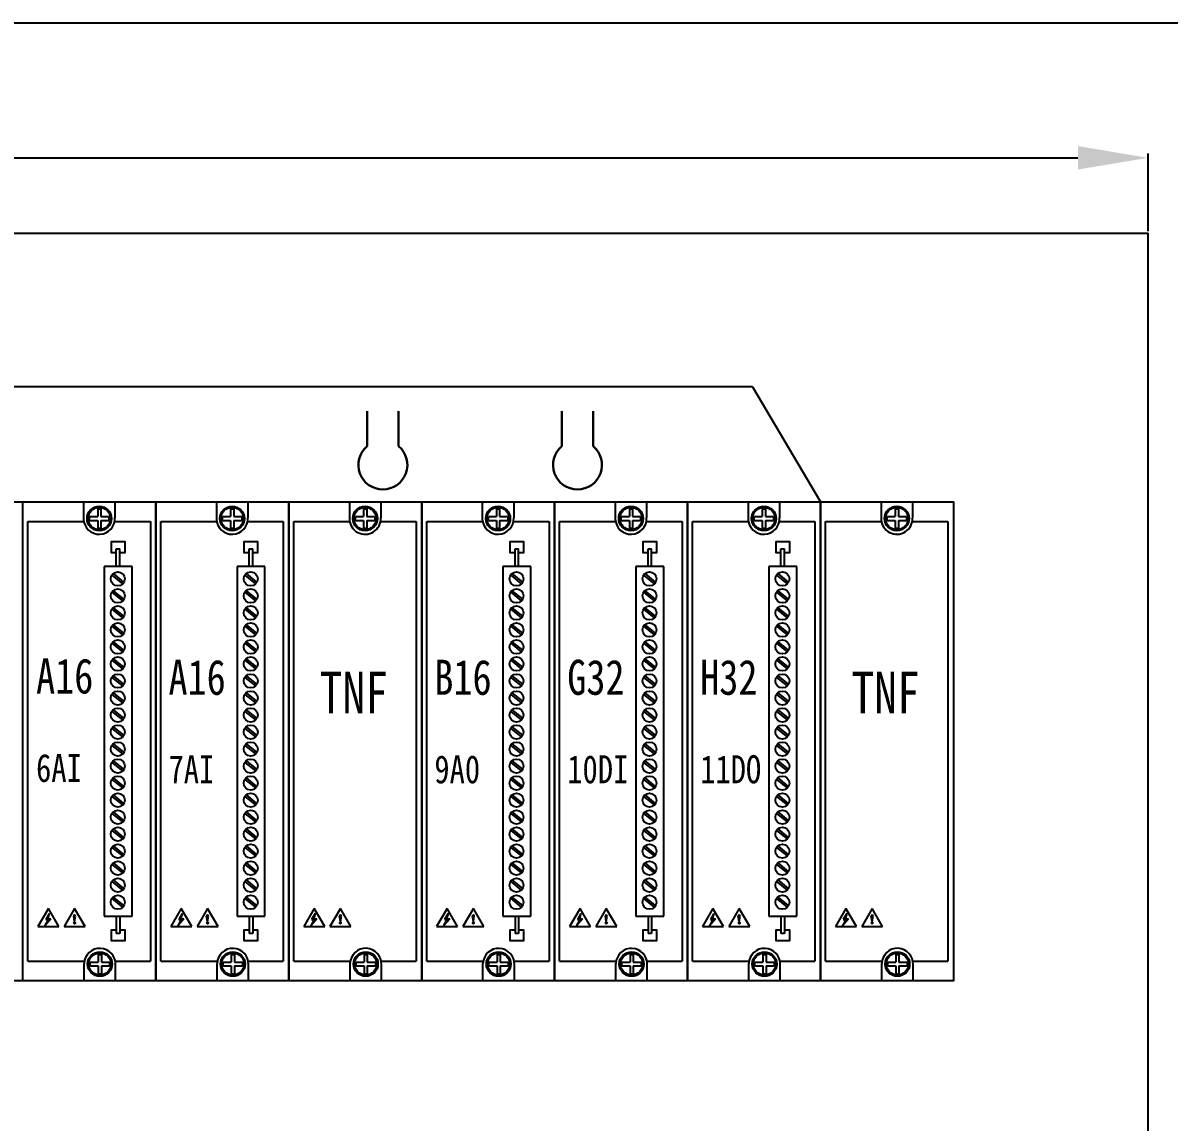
# Model space of a CAD drawing. Extents: x -156069 to -122631, y 9787 to 31117.
# Drawn here: x -149874.4 to -149547.4, y 26269 to 26582.6 of the extents above; entities that cross this region are included whole.
import ezdxf

# ---------------------------------------------------------------- set-up
doc = ezdxf.new("R2010")
doc.units = 0
doc.layers.get('0').update_dxf_attribs({"linetype": 'CONTINUOUS'})
doc.layers.get('DEFPOINTS').update_dxf_attribs({"linetype": 'CONTINUOUS'})
doc.layers.add('AM_0', color=7, linetype='CONTINUOUS', lineweight=30)
doc.layers.add('Title Block', color=7, linetype='CONTINUOUS')
doc.styles.get("Standard").update_dxf_attribs({"font": ''})
doc.styles.get('Standard').set_extended_font_data('SimSun')
doc.dimstyles.get("Standard").update_dxf_attribs({"dimtxt": 0.18, "dimasz": 0.18, "dimexe": 0.18, "dimexo": 0.0625, "dimgap": 0.09, "dimtad": 0, "dimtih": 1, "dimtoh": 1, "dimdec": 4, "dimzin": 0, "dimdsep": 46, "dimtxsty": 'Standard', "dimcen": 0.09, "dimadec": 0, "dimazin": 0, "dimtfac": 1, "dimtdec": 4, "dimtofl": 0, "dimtmove": 0, "dimatfit": 3, "dimfxl": 1, "dimtolj": 1, "dimtzin": 0, "dimarcsym": 0})

# ---------------------------------------------------------------- blocks, each defined once
blk = doc.blocks.new('*D73')
at = {"color": 0, "lineweight": -2}
for p, q in [((-150253.36, 26523.23), (-150253.36, 26545.36)), ((-150233.36, 26544.11), (-149573.36, 26544.11)), ((-149553.36, 26523.23), (-149553.36, 26545.36))]:
    blk.add_line(p, q, dxfattribs=at)
at = {"color": 0}
for points in [[(-150233.36, 26547.45), (-150233.36, 26540.78), (-150253.36, 26544.11)], [(-149573.36, 26547.45), (-149573.36, 26540.78), (-149553.36, 26544.11)]]:
    blk.add_solid(points, dxfattribs=at)
at = {"layer": 'DEFPOINTS', "color": 0}
for p in [(-149553.36, 26544.11), (-150253.36, 26522.61), (-149553.36, 26522.61)]:
    blk.add_point(p, dxfattribs=at)
at = {"color": 0, "insert": (-149903.36, 26559.11), "char_height": 20, "attachment_point": 5}
blk.add_mtext('\\A1;700', dxfattribs=at)
blk = doc.blocks.new('900TNF-0200(2)')
for p, q in [((20775.63, 3996), (20775.63, 3991.02)), ((20784.61, 3996), (20784.61, 3991.37)), ((20759.72, 3864.61), (20759.72, 3990.39)), ((20759.72, 3990.39), (20775.7, 3990.39)), ((20784.54, 3990.39), (20794.73, 3990.39)), ((20794.73, 3990.39), (20794.73, 3864.61)), ((20759.72, 3864.61), (20775.88, 3864.61)), ((20775.81, 3859), (20775.81, 3863.98)), ((20784.72, 3864.61), (20794.73, 3864.61)), ((20784.79, 3859), (20784.79, 3863.63))]:
    blk.add_line(p, q)
at = {"color": 7}
for p, q in [((20777.36, 3991.74), (20779.67, 3991.74)), ((20777.36, 3990.67), (20777.36, 3991.74)), ((20779.67, 3993.97), (20779.67, 3991.74)), ((20779.67, 3993.97), (20780.57, 3993.97)), ((20780.57, 3993.97), (20780.57, 3991.74)), ((20780.57, 3991.74), (20782.88, 3991.74)), ((20777.36, 3990.67), (20779.67, 3990.67)), ((20779.67, 3990.67), (20779.67, 3988.44)), ((20779.67, 3988.44), (20780.57, 3988.44)), ((20780.57, 3990.67), (20780.57, 3988.44)), ((20780.57, 3990.67), (20782.88, 3990.67)), ((20779.85, 3866.56), (20779.85, 3864.33)), ((20779.85, 3866.56), (20780.75, 3866.56)), ((20780.75, 3866.56), (20780.75, 3864.33)), ((20777.54, 3864.33), (20779.85, 3864.33)), ((20777.54, 3863.26), (20777.54, 3864.33)), ((20777.54, 3863.26), (20779.85, 3863.26)), ((20779.85, 3863.26), (20779.85, 3861.03)), ((20780.75, 3864.33), (20783.06, 3864.33)), ((20780.75, 3863.26), (20780.75, 3861.03)), ((20780.75, 3863.26), (20783.06, 3863.26)), ((20779.85, 3861.03), (20780.75, 3861.03))]:
    blk.add_line(p, q, dxfattribs=at)
blk.add_lwpolyline([(20758.3, 3996), (20796.3, 3996), (20796.3, 3859), (20758.3, 3859)], close=True)
for centre, radius in [((20780.12, 3991.2), 3.5), ((20780.12, 3991.2), 3.18), ((20780.3, 3863.8), 3.5), ((20780.3, 3863.8), 3.18)]:
    blk.add_circle(centre, radius, dxfattribs=at)
for centre, start, end in [((20780.12, 3991.2), 182.2997, 2.2997), ((20780.3, 3863.8), 357.7003, 177.7003)]:
    blk.add_arc(centre, 4.5, start, end)
at = {"layer": 'Title Block', "color": 0}
for p, q in [((20782.88, 3991.74), (20782.88, 3990.67)), ((20765.58, 3879.7), (20762.58, 3874.5)), ((20768.58, 3874.5), (20765.58, 3879.7)), ((20773.08, 3879.7), (20770.08, 3874.5)), ((20776.08, 3874.5), (20773.08, 3879.7)), ((20766.3, 3876.75), (20764.58, 3874.77)), ((20765.58, 3876.5), (20764.58, 3874.77)), ((20765.83, 3878.23), (20764.83, 3876.5)), ((20764.83, 3876.5), (20765.58, 3876.5)), ((20765.83, 3878.23), (20765.43, 3876.75)), ((20765.43, 3876.75), (20766.3, 3876.75)), ((20773.08, 3876), (20772.81, 3877.52)), ((20773.08, 3876), (20773.34, 3877.52)), ((20762.58, 3874.5), (20768.58, 3874.5)), ((20770.08, 3874.5), (20776.08, 3874.5)), ((20783.06, 3864.33), (20783.06, 3863.26))]:
    blk.add_line(p, q, dxfattribs=at)
blk.add_circle((20773.08, 3875.5), 0.2, dxfattribs=at)
blk.add_arc((20773.08, 3877.48), 0.27, 5.3002, 177.3905, dxfattribs=at)
at = {"insert": (20767.11, 3947.45), "char_height": 12, "width": 35, "attachment_point": 1}
blk.add_mtext('{\\W0.8;TNF}', dxfattribs=at)

msp = doc.modelspace()

# ---------------------------------------------------------------- linework, layer by layer
at = {"color": 6}
msp.add_line((-150302.73629, 26582.60839), (-149502.73629, 26582.60839), dxfattribs=at)
at = {"color": 4}
for p in [(-150253.36129, 26522.6084), (-149553.36129, 24632.60839)]:
    msp.add_line(p, (-149553.36129, 26522.60839), dxfattribs=at)
for p, q in [((-149666.18285, 26478.77278), (-150113.15522, 26478.77278)), ((-149857.06212, 26445.97923), (-149857.06212, 26441.01323)), ((-149848.09234, 26445.97923), (-149848.09234, 26441.36005)), ((-149819.14116, 26445.97923), (-149819.14116, 26441.01323)), ((-149810.17138, 26445.97923), (-149810.17138, 26441.36005)), ((-149743.29924, 26445.97923), (-149743.29924, 26441.01323)), ((-149734.32946, 26445.97923), (-149734.32946, 26441.36005)), ((-149705.37828, 26445.97923), (-149705.37828, 26441.01323)), ((-149696.4085, 26445.97923), (-149696.4085, 26441.36005)), ((-149667.45732, 26445.97923), (-149667.45732, 26441.01323)), ((-149658.48754, 26445.97923), (-149658.48754, 26441.36005)), ((-149872.93294, 26440.37872), (-149856.99119, 26440.37872)), ((-149872.93294, 26314.8647), (-149872.93294, 26440.37872)), ((-149848.16378, 26440.37872), (-149837.99957, 26440.37872)), ((-149837.99957, 26440.37872), (-149837.99957, 26314.8647)), ((-149835.01198, 26440.37872), (-149819.07023, 26440.37872)), ((-149835.01198, 26314.8647), (-149835.01198, 26440.37872)), ((-149810.24282, 26440.37872), (-149800.07861, 26440.37872)), ((-149800.07861, 26440.37872), (-149800.07861, 26314.8647)), ((-149800.07861, 26440.37872), (-149800.07861, 26314.8647)), ((-149759.17006, 26440.37872), (-149743.22831, 26440.37872)), ((-149759.17006, 26314.8647), (-149759.17006, 26440.37872)), ((-149734.4009, 26440.37872), (-149724.23669, 26440.37872)), ((-149724.23669, 26440.37872), (-149724.23669, 26314.8647)), ((-149724.23669, 26440.37872), (-149724.23669, 26314.8647)), ((-149721.2491, 26440.37872), (-149705.30735, 26440.37872)), ((-149721.2491, 26314.8647), (-149721.2491, 26440.37872)), ((-149696.47994, 26440.37872), (-149686.31573, 26440.37872)), ((-149686.31573, 26440.37872), (-149686.31573, 26314.8647)), ((-149686.31573, 26440.37872), (-149686.31573, 26314.8647)), ((-149683.32814, 26440.37872), (-149667.38639, 26440.37872)), ((-149683.32814, 26314.8647), (-149683.32814, 26440.37872)), ((-149658.55898, 26440.37872), (-149648.39477, 26440.37872)), ((-149648.39477, 26440.37872), (-149648.39477, 26314.8647)), ((-149648.39477, 26440.37872), (-149648.39477, 26314.8647)), ((-149872.93294, 26314.8647), (-149856.81109, 26314.8647)), ((-149856.88202, 26309.26419), (-149856.88202, 26314.23019)), ((-149847.98369, 26314.8647), (-149837.99957, 26314.8647)), ((-149847.91224, 26309.26419), (-149847.91224, 26313.88337)), ((-149835.01198, 26314.8647), (-149818.89013, 26314.8647)), ((-149818.96106, 26309.26419), (-149818.96106, 26314.23019)), ((-149810.06273, 26314.8647), (-149800.07861, 26314.8647)), ((-149809.99128, 26309.26419), (-149809.99128, 26313.88337)), ((-149759.17006, 26314.8647), (-149743.04821, 26314.8647)), ((-149743.11914, 26309.26419), (-149743.11914, 26314.23019)), ((-149734.22081, 26314.8647), (-149724.23669, 26314.8647)), ((-149734.14936, 26309.26419), (-149734.14936, 26313.88337)), ((-149721.2491, 26314.8647), (-149705.12725, 26314.8647)), ((-149705.19818, 26309.26419), (-149705.19818, 26314.23019)), ((-149696.29985, 26314.8647), (-149686.31573, 26314.8647)), ((-149696.2284, 26309.26419), (-149696.2284, 26313.88337)), ((-149683.32814, 26314.8647), (-149667.20629, 26314.8647)), ((-149667.27722, 26309.26419), (-149667.27722, 26314.23019)), ((-149658.37889, 26314.8647), (-149648.39477, 26314.8647)), ((-149658.30744, 26309.26419), (-149658.30744, 26313.88337))]:
    msp.add_line(p, q)
at = {"color": 7}
for p, q in [((-149853.02519, 26443.94916), (-149853.02519, 26441.72557)), ((-149853.02519, 26443.94916), (-149852.12978, 26443.94916)), ((-149852.12978, 26443.94916), (-149852.12978, 26441.72557)), ((-149815.10423, 26443.94916), (-149815.10423, 26441.72557)), ((-149815.10423, 26443.94916), (-149814.20882, 26443.94916)), ((-149814.20882, 26443.94916), (-149814.20882, 26441.72557)), ((-149739.26231, 26443.94916), (-149739.26231, 26441.72557)), ((-149739.26231, 26443.94916), (-149738.3669, 26443.94916)), ((-149738.3669, 26443.94916), (-149738.3669, 26441.72557)), ((-149701.34135, 26443.94916), (-149701.34135, 26441.72557)), ((-149701.34135, 26443.94916), (-149700.44594, 26443.94916)), ((-149700.44594, 26443.94916), (-149700.44594, 26441.72557)), ((-149663.42039, 26443.94916), (-149663.42039, 26441.72557)), ((-149663.42039, 26443.94916), (-149662.52498, 26443.94916)), ((-149662.52498, 26443.94916), (-149662.52498, 26441.72557)), ((-149855.33332, 26441.72557), (-149853.02519, 26441.72557)), ((-149855.33332, 26440.66108), (-149855.33332, 26441.72557)), ((-149855.33332, 26440.66108), (-149853.02519, 26440.66108)), ((-149853.02519, 26440.66108), (-149853.02519, 26438.43749)), ((-149852.12978, 26441.72557), (-149849.82165, 26441.72557)), ((-149852.12978, 26440.66108), (-149852.12978, 26438.43749)), ((-149852.12978, 26440.66108), (-149849.82165, 26440.66108)), ((-149817.41236, 26441.72557), (-149815.10423, 26441.72557)), ((-149817.41236, 26440.66108), (-149817.41236, 26441.72557)), ((-149817.41236, 26440.66108), (-149815.10423, 26440.66108)), ((-149815.10423, 26440.66108), (-149815.10423, 26438.43749)), ((-149814.20882, 26441.72557), (-149811.90069, 26441.72557)), ((-149814.20882, 26440.66108), (-149814.20882, 26438.43749)), ((-149814.20882, 26440.66108), (-149811.90069, 26440.66108)), ((-149741.57044, 26441.72557), (-149739.26231, 26441.72557)), ((-149741.57044, 26440.66108), (-149741.57044, 26441.72557)), ((-149741.57044, 26440.66108), (-149739.26231, 26440.66108)), ((-149739.26231, 26440.66108), (-149739.26231, 26438.43749)), ((-149738.3669, 26441.72557), (-149736.05877, 26441.72557)), ((-149738.3669, 26440.66108), (-149738.3669, 26438.43749)), ((-149738.3669, 26440.66108), (-149736.05877, 26440.66108)), ((-149703.64948, 26441.72557), (-149701.34135, 26441.72557)), ((-149703.64948, 26440.66108), (-149703.64948, 26441.72557)), ((-149703.64948, 26440.66108), (-149701.34135, 26440.66108)), ((-149701.34135, 26440.66108), (-149701.34135, 26438.43749)), ((-149700.44594, 26441.72557), (-149698.13781, 26441.72557)), ((-149700.44594, 26440.66108), (-149700.44594, 26438.43749)), ((-149700.44594, 26440.66108), (-149698.13781, 26440.66108)), ((-149665.72852, 26441.72557), (-149663.42039, 26441.72557)), ((-149665.72852, 26440.66108), (-149665.72852, 26441.72557)), ((-149665.72852, 26440.66108), (-149663.42039, 26440.66108)), ((-149663.42039, 26440.66108), (-149663.42039, 26438.43749)), ((-149662.52498, 26441.72557), (-149660.21685, 26441.72557)), ((-149662.52498, 26440.66108), (-149662.52498, 26438.43749)), ((-149662.52498, 26440.66108), (-149660.21685, 26440.66108)), ((-149853.02519, 26438.43749), (-149852.12978, 26438.43749)), ((-149815.10423, 26438.43749), (-149814.20882, 26438.43749)), ((-149739.26231, 26438.43749), (-149738.3669, 26438.43749)), ((-149701.34135, 26438.43749), (-149700.44594, 26438.43749)), ((-149663.42039, 26438.43749), (-149662.52498, 26438.43749)), ((-149851.19989, 26427.51771), (-149851.19989, 26327.72571)), ((-149843.21653, 26427.51771), (-149851.19989, 26427.51771)), ((-149843.21653, 26327.72571), (-149843.21653, 26427.51771)), ((-149813.27893, 26427.51771), (-149813.27893, 26327.72571)), ((-149805.29557, 26427.51771), (-149813.27893, 26427.51771)), ((-149805.29557, 26327.72571), (-149805.29557, 26427.51771)), ((-149737.43701, 26427.51771), (-149737.43701, 26327.72571)), ((-149729.45365, 26427.51771), (-149737.43701, 26427.51771)), ((-149729.45365, 26327.72571), (-149729.45365, 26427.51771)), ((-149699.51605, 26427.51771), (-149699.51605, 26327.72571)), ((-149691.53269, 26427.51771), (-149699.51605, 26427.51771)), ((-149691.53269, 26327.72571), (-149691.53269, 26427.51771)), ((-149661.59509, 26427.51771), (-149661.59509, 26327.72571)), ((-149653.61173, 26427.51771), (-149661.59509, 26427.51771)), ((-149653.61173, 26327.72571), (-149653.61173, 26427.51771)), ((-149848.95037, 26425.00381), (-149845.95605, 26422.58818)), ((-149848.62509, 26425.45071), (-149845.63077, 26423.03509)), ((-149811.02941, 26425.00381), (-149808.03509, 26422.58818)), ((-149810.70413, 26425.45071), (-149807.70981, 26423.03509)), ((-149735.18749, 26425.00381), (-149732.19317, 26422.58818)), ((-149734.86221, 26425.45071), (-149731.86789, 26423.03509)), ((-149697.26653, 26425.00381), (-149694.27221, 26422.58818)), ((-149696.94125, 26425.45071), (-149693.94693, 26423.03509)), ((-149659.34557, 26425.00381), (-149656.35125, 26422.58818)), ((-149659.02029, 26425.45071), (-149656.02597, 26423.03509)), ((-149848.95037, 26420.14772), (-149845.95605, 26417.7321)), ((-149848.62509, 26420.59462), (-149845.63077, 26418.179)), ((-149811.02941, 26420.14772), (-149808.03509, 26417.7321)), ((-149810.70413, 26420.59462), (-149807.70981, 26418.179)), ((-149735.18749, 26420.14772), (-149732.19317, 26417.7321)), ((-149734.86221, 26420.59462), (-149731.86789, 26418.179)), ((-149697.26653, 26420.14772), (-149694.27221, 26417.7321)), ((-149696.94125, 26420.59462), (-149693.94693, 26418.179)), ((-149659.34557, 26420.14772), (-149656.35125, 26417.7321)), ((-149659.02029, 26420.59462), (-149656.02597, 26418.179)), ((-149848.95037, 26415.29163), (-149845.95605, 26412.87601)), ((-149848.62509, 26415.73854), (-149845.63077, 26413.32291)), ((-149811.02941, 26415.29163), (-149808.03509, 26412.87601)), ((-149810.70413, 26415.73854), (-149807.70981, 26413.32291)), ((-149735.18749, 26415.29163), (-149732.19317, 26412.87601)), ((-149734.86221, 26415.73854), (-149731.86789, 26413.32291)), ((-149697.26653, 26415.29163), (-149694.27221, 26412.87601)), ((-149696.94125, 26415.73854), (-149693.94693, 26413.32291)), ((-149659.34557, 26415.29163), (-149656.35125, 26412.87601)), ((-149659.02029, 26415.73854), (-149656.02597, 26413.32291)), ((-149848.95037, 26410.43554), (-149845.95605, 26408.01992)), ((-149848.62509, 26410.88245), (-149845.63077, 26408.46683)), ((-149811.02941, 26410.43554), (-149808.03509, 26408.01992)), ((-149810.70413, 26410.88245), (-149807.70981, 26408.46683)), ((-149735.18749, 26410.43554), (-149732.19317, 26408.01992)), ((-149734.86221, 26410.88245), (-149731.86789, 26408.46683)), ((-149697.26653, 26410.43554), (-149694.27221, 26408.01992)), ((-149696.94125, 26410.88245), (-149693.94693, 26408.46683)), ((-149659.34557, 26410.43554), (-149656.35125, 26408.01992)), ((-149659.02029, 26410.88245), (-149656.02597, 26408.46683)), ((-149848.95037, 26405.57945), (-149845.95605, 26403.16383)), ((-149848.62509, 26406.02636), (-149845.63077, 26403.61074)), ((-149811.02941, 26405.57945), (-149808.03509, 26403.16383)), ((-149810.70413, 26406.02636), (-149807.70981, 26403.61074)), ((-149735.18749, 26405.57945), (-149732.19317, 26403.16383)), ((-149734.86221, 26406.02636), (-149731.86789, 26403.61074)), ((-149697.26653, 26405.57945), (-149694.27221, 26403.16383)), ((-149696.94125, 26406.02636), (-149693.94693, 26403.61074)), ((-149659.34557, 26405.57945), (-149656.35125, 26403.16383)), ((-149659.02029, 26406.02636), (-149656.02597, 26403.61074)), ((-149848.95037, 26400.72337), (-149845.95605, 26398.30774)), ((-149848.62509, 26401.17027), (-149845.63077, 26398.75465)), ((-149811.02941, 26400.72337), (-149808.03509, 26398.30774)), ((-149810.70413, 26401.17027), (-149807.70981, 26398.75465)), ((-149735.18749, 26400.72337), (-149732.19317, 26398.30774)), ((-149734.86221, 26401.17027), (-149731.86789, 26398.75465)), ((-149697.26653, 26400.72337), (-149694.27221, 26398.30774)), ((-149696.94125, 26401.17027), (-149693.94693, 26398.75465)), ((-149659.34557, 26400.72337), (-149656.35125, 26398.30774)), ((-149659.02029, 26401.17027), (-149656.02597, 26398.75465)), ((-149848.95037, 26395.86728), (-149845.95605, 26393.45166)), ((-149848.62509, 26396.31418), (-149845.63077, 26393.89856)), ((-149811.02941, 26395.86728), (-149808.03509, 26393.45166)), ((-149810.70413, 26396.31418), (-149807.70981, 26393.89856)), ((-149735.18749, 26395.86728), (-149732.19317, 26393.45166)), ((-149734.86221, 26396.31418), (-149731.86789, 26393.89856)), ((-149697.26653, 26395.86728), (-149694.27221, 26393.45166)), ((-149696.94125, 26396.31418), (-149693.94693, 26393.89856)), ((-149659.34557, 26395.86728), (-149656.35125, 26393.45166)), ((-149659.02029, 26396.31418), (-149656.02597, 26393.89856)), ((-149848.95037, 26391.01119), (-149845.95605, 26388.59557)), ((-149848.62509, 26391.4581), (-149845.63077, 26389.04247)), ((-149811.02941, 26391.01119), (-149808.03509, 26388.59557)), ((-149810.70413, 26391.4581), (-149807.70981, 26389.04247)), ((-149735.18749, 26391.01119), (-149732.19317, 26388.59557)), ((-149734.86221, 26391.4581), (-149731.86789, 26389.04247)), ((-149697.26653, 26391.01119), (-149694.27221, 26388.59557)), ((-149696.94125, 26391.4581), (-149693.94693, 26389.04247)), ((-149659.34557, 26391.01119), (-149656.35125, 26388.59557)), ((-149659.02029, 26391.4581), (-149656.02597, 26389.04247)), ((-149848.95037, 26386.1551), (-149845.95605, 26383.73948)), ((-149848.62509, 26386.60201), (-149845.63077, 26384.18639)), ((-149811.02941, 26386.1551), (-149808.03509, 26383.73948)), ((-149810.70413, 26386.60201), (-149807.70981, 26384.18639)), ((-149735.18749, 26386.1551), (-149732.19317, 26383.73948)), ((-149734.86221, 26386.60201), (-149731.86789, 26384.18639)), ((-149697.26653, 26386.1551), (-149694.27221, 26383.73948)), ((-149696.94125, 26386.60201), (-149693.94693, 26384.18639)), ((-149659.34557, 26386.1551), (-149656.35125, 26383.73948)), ((-149659.02029, 26386.60201), (-149656.02597, 26384.18639)), ((-149848.95037, 26381.29901), (-149845.95605, 26378.88339)), ((-149848.62509, 26381.74592), (-149845.63077, 26379.3303)), ((-149811.02941, 26381.29901), (-149808.03509, 26378.88339)), ((-149810.70413, 26381.74592), (-149807.70981, 26379.3303)), ((-149735.18749, 26381.29901), (-149732.19317, 26378.88339)), ((-149734.86221, 26381.74592), (-149731.86789, 26379.3303)), ((-149697.26653, 26381.29901), (-149694.27221, 26378.88339)), ((-149696.94125, 26381.74592), (-149693.94693, 26379.3303)), ((-149659.34557, 26381.29901), (-149656.35125, 26378.88339)), ((-149659.02029, 26381.74592), (-149656.02597, 26379.3303)), ((-149848.95037, 26376.44292), (-149845.95605, 26374.0273)), ((-149848.62509, 26376.88983), (-149845.63077, 26374.47421)), ((-149811.02941, 26376.44292), (-149808.03509, 26374.0273)), ((-149810.70413, 26376.88983), (-149807.70981, 26374.47421)), ((-149735.18749, 26376.44292), (-149732.19317, 26374.0273)), ((-149734.86221, 26376.88983), (-149731.86789, 26374.47421)), ((-149697.26653, 26376.44292), (-149694.27221, 26374.0273)), ((-149696.94125, 26376.88983), (-149693.94693, 26374.47421)), ((-149659.34557, 26376.44292), (-149656.35125, 26374.0273)), ((-149659.02029, 26376.88983), (-149656.02597, 26374.47421)), ((-149848.95037, 26371.58684), (-149845.95605, 26369.17121)), ((-149848.62509, 26372.03374), (-149845.63077, 26369.61812)), ((-149811.02941, 26371.58684), (-149808.03509, 26369.17121)), ((-149810.70413, 26372.03374), (-149807.70981, 26369.61812)), ((-149735.18749, 26371.58684), (-149732.19317, 26369.17121)), ((-149734.86221, 26372.03374), (-149731.86789, 26369.61812)), ((-149697.26653, 26371.58684), (-149694.27221, 26369.17121)), ((-149696.94125, 26372.03374), (-149693.94693, 26369.61812)), ((-149659.34557, 26371.58684), (-149656.35125, 26369.17121)), ((-149659.02029, 26372.03374), (-149656.02597, 26369.61812)), ((-149848.95037, 26366.73075), (-149845.95605, 26364.31513)), ((-149848.62509, 26367.17766), (-149845.63077, 26364.76203)), ((-149811.02941, 26366.73075), (-149808.03509, 26364.31513)), ((-149810.70413, 26367.17766), (-149807.70981, 26364.76203)), ((-149735.18749, 26366.73075), (-149732.19317, 26364.31513)), ((-149734.86221, 26367.17766), (-149731.86789, 26364.76203)), ((-149697.26653, 26366.73075), (-149694.27221, 26364.31513)), ((-149696.94125, 26367.17766), (-149693.94693, 26364.76203)), ((-149659.34557, 26366.73075), (-149656.35125, 26364.31513)), ((-149659.02029, 26367.17766), (-149656.02597, 26364.76203)), ((-149848.95037, 26361.87466), (-149845.95605, 26359.45904)), ((-149848.62509, 26362.32157), (-149845.63077, 26359.90595)), ((-149811.02941, 26361.87466), (-149808.03509, 26359.45904)), ((-149810.70413, 26362.32157), (-149807.70981, 26359.90595)), ((-149735.18749, 26361.87466), (-149732.19317, 26359.45904)), ((-149734.86221, 26362.32157), (-149731.86789, 26359.90595)), ((-149697.26653, 26361.87466), (-149694.27221, 26359.45904)), ((-149696.94125, 26362.32157), (-149693.94693, 26359.90595)), ((-149659.34557, 26361.87466), (-149656.35125, 26359.45904)), ((-149659.02029, 26362.32157), (-149656.02597, 26359.90595)), ((-149848.95037, 26357.01857), (-149845.95605, 26354.60295)), ((-149848.62509, 26357.46548), (-149845.63077, 26355.04986)), ((-149811.02941, 26357.01857), (-149808.03509, 26354.60295)), ((-149810.70413, 26357.46548), (-149807.70981, 26355.04986)), ((-149735.18749, 26357.01857), (-149732.19317, 26354.60295)), ((-149734.86221, 26357.46548), (-149731.86789, 26355.04986)), ((-149697.26653, 26357.01857), (-149694.27221, 26354.60295)), ((-149696.94125, 26357.46548), (-149693.94693, 26355.04986)), ((-149659.34557, 26357.01857), (-149656.35125, 26354.60295)), ((-149659.02029, 26357.46548), (-149656.02597, 26355.04986)), ((-149848.95037, 26352.16248), (-149845.95605, 26349.74686)), ((-149848.62509, 26352.60939), (-149845.63077, 26350.19377)), ((-149811.02941, 26352.16248), (-149808.03509, 26349.74686)), ((-149810.70413, 26352.60939), (-149807.70981, 26350.19377)), ((-149735.18749, 26352.16248), (-149732.19317, 26349.74686)), ((-149734.86221, 26352.60939), (-149731.86789, 26350.19377)), ((-149697.26653, 26352.16248), (-149694.27221, 26349.74686)), ((-149696.94125, 26352.60939), (-149693.94693, 26350.19377)), ((-149659.34557, 26352.16248), (-149656.35125, 26349.74686)), ((-149659.02029, 26352.60939), (-149656.02597, 26350.19377)), ((-149848.95037, 26347.3064), (-149845.95605, 26344.89077)), ((-149848.62509, 26347.7533), (-149845.63077, 26345.33768)), ((-149811.02941, 26347.3064), (-149808.03509, 26344.89077)), ((-149810.70413, 26347.7533), (-149807.70981, 26345.33768)), ((-149735.18749, 26347.3064), (-149732.19317, 26344.89077)), ((-149734.86221, 26347.7533), (-149731.86789, 26345.33768)), ((-149697.26653, 26347.3064), (-149694.27221, 26344.89077)), ((-149696.94125, 26347.7533), (-149693.94693, 26345.33768)), ((-149659.34557, 26347.3064), (-149656.35125, 26344.89077)), ((-149659.02029, 26347.7533), (-149656.02597, 26345.33768)), ((-149848.95037, 26342.45031), (-149845.95605, 26340.03469)), ((-149848.62509, 26342.89722), (-149845.63077, 26340.48159)), ((-149811.02941, 26342.45031), (-149808.03509, 26340.03469)), ((-149810.70413, 26342.89722), (-149807.70981, 26340.48159)), ((-149735.18749, 26342.45031), (-149732.19317, 26340.03469)), ((-149734.86221, 26342.89722), (-149731.86789, 26340.48159)), ((-149697.26653, 26342.45031), (-149694.27221, 26340.03469)), ((-149696.94125, 26342.89722), (-149693.94693, 26340.48159)), ((-149659.34557, 26342.45031), (-149656.35125, 26340.03469)), ((-149659.02029, 26342.89722), (-149656.02597, 26340.48159)), ((-149848.95037, 26337.59422), (-149845.95605, 26335.1786)), ((-149848.62509, 26338.04113), (-149845.63077, 26335.62551)), ((-149811.02941, 26337.59422), (-149808.03509, 26335.1786)), ((-149810.70413, 26338.04113), (-149807.70981, 26335.62551)), ((-149735.18749, 26337.59422), (-149732.19317, 26335.1786)), ((-149734.86221, 26338.04113), (-149731.86789, 26335.62551)), ((-149697.26653, 26337.59422), (-149694.27221, 26335.1786)), ((-149696.94125, 26338.04113), (-149693.94693, 26335.62551)), ((-149659.34557, 26337.59422), (-149656.35125, 26335.1786)), ((-149659.02029, 26338.04113), (-149656.02597, 26335.62551)), ((-149848.95037, 26332.73813), (-149845.95605, 26330.32251)), ((-149848.62509, 26333.18504), (-149845.63077, 26330.76942)), ((-149811.02941, 26332.73813), (-149808.03509, 26330.32251)), ((-149810.70413, 26333.18504), (-149807.70981, 26330.76942)), ((-149735.18749, 26332.73813), (-149732.19317, 26330.32251)), ((-149734.86221, 26333.18504), (-149731.86789, 26330.76942)), ((-149697.26653, 26332.73813), (-149694.27221, 26330.32251)), ((-149696.94125, 26333.18504), (-149693.94693, 26330.76942)), ((-149659.34557, 26332.73813), (-149656.35125, 26330.32251)), ((-149659.02029, 26333.18504), (-149656.02597, 26330.76942)), ((-149851.19989, 26327.72571), (-149843.21653, 26327.72571)), ((-149813.27893, 26327.72571), (-149805.29557, 26327.72571)), ((-149737.43701, 26327.72571), (-149729.45365, 26327.72571)), ((-149699.51605, 26327.72571), (-149691.53269, 26327.72571)), ((-149661.59509, 26327.72571), (-149653.61173, 26327.72571)), ((-149852.84509, 26316.80594), (-149852.84509, 26314.58234)), ((-149852.84509, 26316.80594), (-149851.94969, 26316.80594)), ((-149851.94969, 26316.80594), (-149851.94969, 26314.58234)), ((-149814.92413, 26316.80594), (-149814.92413, 26314.58234)), ((-149814.92413, 26316.80594), (-149814.02873, 26316.80594)), ((-149814.02873, 26316.80594), (-149814.02873, 26314.58234)), ((-149739.08221, 26316.80594), (-149739.08221, 26314.58234)), ((-149739.08221, 26316.80594), (-149738.18681, 26316.80594)), ((-149738.18681, 26316.80594), (-149738.18681, 26314.58234)), ((-149701.16125, 26316.80594), (-149701.16125, 26314.58234)), ((-149701.16125, 26316.80594), (-149700.26585, 26316.80594)), ((-149700.26585, 26316.80594), (-149700.26585, 26314.58234)), ((-149663.24029, 26316.80594), (-149663.24029, 26314.58234)), ((-149663.24029, 26316.80594), (-149662.34489, 26316.80594)), ((-149662.34489, 26316.80594), (-149662.34489, 26314.58234)), ((-149855.15323, 26314.58234), (-149852.84509, 26314.58234)), ((-149855.15323, 26313.51785), (-149855.15323, 26314.58234)), ((-149855.15323, 26313.51785), (-149852.84509, 26313.51785)), ((-149852.84509, 26313.51785), (-149852.84509, 26311.29426)), ((-149851.94969, 26314.58234), (-149849.64155, 26314.58234)), ((-149851.94969, 26313.51785), (-149851.94969, 26311.29426)), ((-149851.94969, 26313.51785), (-149849.64155, 26313.51785)), ((-149817.23227, 26314.58234), (-149814.92413, 26314.58234)), ((-149817.23227, 26313.51785), (-149817.23227, 26314.58234)), ((-149817.23227, 26313.51785), (-149814.92413, 26313.51785)), ((-149814.92413, 26313.51785), (-149814.92413, 26311.29426)), ((-149814.02873, 26314.58234), (-149811.72059, 26314.58234)), ((-149814.02873, 26313.51785), (-149814.02873, 26311.29426)), ((-149814.02873, 26313.51785), (-149811.72059, 26313.51785)), ((-149741.39035, 26314.58234), (-149739.08221, 26314.58234)), ((-149741.39035, 26313.51785), (-149741.39035, 26314.58234)), ((-149741.39035, 26313.51785), (-149739.08221, 26313.51785)), ((-149739.08221, 26313.51785), (-149739.08221, 26311.29426)), ((-149738.18681, 26314.58234), (-149735.87867, 26314.58234)), ((-149738.18681, 26313.51785), (-149738.18681, 26311.29426)), ((-149738.18681, 26313.51785), (-149735.87867, 26313.51785)), ((-149703.46939, 26314.58234), (-149701.16125, 26314.58234)), ((-149703.46939, 26313.51785), (-149703.46939, 26314.58234)), ((-149703.46939, 26313.51785), (-149701.16125, 26313.51785)), ((-149701.16125, 26313.51785), (-149701.16125, 26311.29426)), ((-149700.26585, 26314.58234), (-149697.95771, 26314.58234)), ((-149700.26585, 26313.51785), (-149700.26585, 26311.29426)), ((-149700.26585, 26313.51785), (-149697.95771, 26313.51785)), ((-149665.54843, 26314.58234), (-149663.24029, 26314.58234)), ((-149665.54843, 26313.51785), (-149665.54843, 26314.58234)), ((-149665.54843, 26313.51785), (-149663.24029, 26313.51785)), ((-149663.24029, 26313.51785), (-149663.24029, 26311.29426)), ((-149662.34489, 26314.58234), (-149660.03675, 26314.58234)), ((-149662.34489, 26313.51785), (-149662.34489, 26311.29426)), ((-149662.34489, 26313.51785), (-149660.03675, 26313.51785)), ((-149852.84509, 26311.29426), (-149851.94969, 26311.29426)), ((-149814.92413, 26311.29426), (-149814.02873, 26311.29426)), ((-149739.08221, 26311.29426), (-149738.18681, 26311.29426)), ((-149701.16125, 26311.29426), (-149700.26585, 26311.29426)), ((-149663.24029, 26311.29426), (-149662.34489, 26311.29426))]:
    msp.add_line(p, q, dxfattribs=at)
for points in [[(-150182.53797, 26445.97923), (-149608.90491, 26445.97923), (-149608.90491, 26309.26419), (-150182.53797, 26309.26419)], [(-149874.35163, 26445.97923), (-149836.43067, 26445.97923), (-149836.43067, 26309.26419), (-149874.35163, 26309.26419)], [(-149836.43067, 26445.97923), (-149798.50971, 26445.97923), (-149798.50971, 26309.26419), (-149836.43067, 26309.26419)], [(-149798.50971, 26445.97923), (-149760.58875, 26445.97923), (-149760.58875, 26309.26419), (-149798.50971, 26309.26419)], [(-149760.58875, 26445.97923), (-149722.66779, 26445.97923), (-149722.66779, 26309.26419), (-149760.58875, 26309.26419)], [(-149722.66779, 26445.97923), (-149684.74683, 26445.97923), (-149684.74683, 26309.26419), (-149722.66779, 26309.26419)], [(-149722.66779, 26445.97923), (-149684.74683, 26445.97923), (-149684.74683, 26309.26419), (-149722.66779, 26309.26419)], [(-149722.66779, 26445.97923), (-149684.74683, 26445.97923), (-149684.74683, 26309.26419), (-149722.66779, 26309.26419)], [(-149684.74683, 26445.97923), (-149646.82587, 26445.97923), (-149646.82587, 26309.26419), (-149684.74683, 26309.26419)], [(-149684.74683, 26445.97923), (-149646.82587, 26445.97923), (-149646.82587, 26309.26419), (-149684.74683, 26309.26419)], [(-149684.74683, 26445.97923), (-149646.82587, 26445.97923), (-149646.82587, 26309.26419), (-149684.74683, 26309.26419)]]:
    msp.add_lwpolyline(points, close=True)
for centre, radius in [((-149852.57749, 26441.19332), 3.49272), ((-149852.57749, 26441.19332), 3.17252), ((-149814.65653, 26441.19332), 3.49272), ((-149814.65653, 26441.19332), 3.17252), ((-149738.81461, 26441.19332), 3.49272), ((-149738.81461, 26441.19332), 3.17252), ((-149700.89365, 26441.19332), 3.49272), ((-149700.89365, 26441.19332), 3.17252), ((-149662.97269, 26441.19332), 3.49272), ((-149662.97269, 26441.19332), 3.17252), ((-149847.29827, 26423.95977), 1.99584), ((-149809.37731, 26423.95977), 1.99584), ((-149733.53539, 26423.95977), 1.99584), ((-149695.61443, 26423.95977), 1.99584), ((-149657.69347, 26423.95977), 1.99584), ((-149847.29827, 26419.10368), 1.99584), ((-149809.37731, 26419.10368), 1.99584), ((-149733.53539, 26419.10368), 1.99584), ((-149695.61443, 26419.10368), 1.99584), ((-149657.69347, 26419.10368), 1.99584), ((-149847.29827, 26414.24759), 1.99584), ((-149809.37731, 26414.24759), 1.99584), ((-149733.53539, 26414.24759), 1.99584), ((-149695.61443, 26414.24759), 1.99584), ((-149657.69347, 26414.24759), 1.99584), ((-149847.29827, 26409.3915), 1.99584), ((-149809.37731, 26409.3915), 1.99584), ((-149733.53539, 26409.3915), 1.99584), ((-149695.61443, 26409.3915), 1.99584), ((-149657.69347, 26409.3915), 1.99584), ((-149847.29827, 26404.53541), 1.99584), ((-149809.37731, 26404.53541), 1.99584), ((-149733.53539, 26404.53541), 1.99584), ((-149695.61443, 26404.53541), 1.99584), ((-149657.69347, 26404.53541), 1.99584), ((-149847.29827, 26399.67933), 1.99584), ((-149809.37731, 26399.67933), 1.99584), ((-149733.53539, 26399.67933), 1.99584), ((-149695.61443, 26399.67933), 1.99584), ((-149657.69347, 26399.67933), 1.99584), ((-149847.29827, 26394.82324), 1.99584), ((-149809.37731, 26394.82324), 1.99584), ((-149733.53539, 26394.82324), 1.99584), ((-149695.61443, 26394.82324), 1.99584), ((-149657.69347, 26394.82324), 1.99584), ((-149847.29827, 26389.96715), 1.99584), ((-149809.37731, 26389.96715), 1.99584), ((-149733.53539, 26389.96715), 1.99584), ((-149695.61443, 26389.96715), 1.99584), ((-149657.69347, 26389.96715), 1.99584), ((-149847.29827, 26385.11106), 1.99584), ((-149809.37731, 26385.11106), 1.99584), ((-149733.53539, 26385.11106), 1.99584), ((-149695.61443, 26385.11106), 1.99584), ((-149657.69347, 26385.11106), 1.99584), ((-149847.29827, 26380.25497), 1.99584), ((-149809.37731, 26380.25497), 1.99584), ((-149733.53539, 26380.25497), 1.99584), ((-149695.61443, 26380.25497), 1.99584), ((-149657.69347, 26380.25497), 1.99584), ((-149847.29827, 26375.39888), 1.99584), ((-149809.37731, 26375.39888), 1.99584), ((-149733.53539, 26375.39888), 1.99584), ((-149695.61443, 26375.39888), 1.99584), ((-149657.69347, 26375.39888), 1.99584), ((-149847.29827, 26370.5428), 1.99584), ((-149809.37731, 26370.5428), 1.99584), ((-149733.53539, 26370.5428), 1.99584), ((-149695.61443, 26370.5428), 1.99584), ((-149657.69347, 26370.5428), 1.99584), ((-149847.29827, 26365.68671), 1.99584), ((-149809.37731, 26365.68671), 1.99584), ((-149733.53539, 26365.68671), 1.99584), ((-149695.61443, 26365.68671), 1.99584), ((-149657.69347, 26365.68671), 1.99584), ((-149847.29827, 26360.83062), 1.99584), ((-149809.37731, 26360.83062), 1.99584), ((-149733.53539, 26360.83062), 1.99584), ((-149695.61443, 26360.83062), 1.99584), ((-149657.69347, 26360.83062), 1.99584), ((-149847.29827, 26355.97453), 1.99584), ((-149809.37731, 26355.97453), 1.99584), ((-149733.53539, 26355.97453), 1.99584), ((-149695.61443, 26355.97453), 1.99584), ((-149657.69347, 26355.97453), 1.99584), ((-149847.29827, 26351.11844), 1.99584), ((-149809.37731, 26351.11844), 1.99584), ((-149733.53539, 26351.11844), 1.99584), ((-149695.61443, 26351.11844), 1.99584), ((-149657.69347, 26351.11844), 1.99584), ((-149847.29827, 26346.26236), 1.99584), ((-149809.37731, 26346.26236), 1.99584), ((-149733.53539, 26346.26236), 1.99584), ((-149695.61443, 26346.26236), 1.99584), ((-149657.69347, 26346.26236), 1.99584), ((-149847.29827, 26341.40627), 1.99584), ((-149809.37731, 26341.40627), 1.99584), ((-149733.53539, 26341.40627), 1.99584), ((-149695.61443, 26341.40627), 1.99584), ((-149657.69347, 26341.40627), 1.99584), ((-149847.29827, 26336.55018), 1.99584), ((-149809.37731, 26336.55018), 1.99584), ((-149733.53539, 26336.55018), 1.99584), ((-149695.61443, 26336.55018), 1.99584), ((-149657.69347, 26336.55018), 1.99584), ((-149847.29827, 26331.69409), 1.99584), ((-149809.37731, 26331.69409), 1.99584), ((-149733.53539, 26331.69409), 1.99584), ((-149695.61443, 26331.69409), 1.99584), ((-149657.69347, 26331.69409), 1.99584), ((-149852.39739, 26314.0501), 3.49272), ((-149852.39739, 26314.0501), 3.17252), ((-149814.47643, 26314.0501), 3.49272), ((-149814.47643, 26314.0501), 3.17252), ((-149738.63451, 26314.0501), 3.49272), ((-149738.63451, 26314.0501), 3.17252), ((-149700.71355, 26314.0501), 3.49272), ((-149700.71355, 26314.0501), 3.17252), ((-149662.79259, 26314.0501), 3.49272), ((-149662.79259, 26314.0501), 3.17252)]:
    msp.add_circle(centre, radius, dxfattribs=at)
for centre, start, end in [((-149852.57749, 26441.19332), 182.2996706, 2.2996706), ((-149814.65653, 26441.19332), 182.2996706, 2.2996706), ((-149738.81461, 26441.19332), 182.2996706, 2.2996706), ((-149700.89365, 26441.19332), 182.2996706, 2.2996706), ((-149662.97269, 26441.19332), 182.2996706, 2.2996706), ((-149852.39739, 26314.0501), 357.7003294, 177.7003294), ((-149814.47643, 26314.0501), 357.7003294, 177.7003294), ((-149738.63451, 26314.0501), 357.7003294, 177.7003294), ((-149700.71355, 26314.0501), 357.7003294, 177.7003294), ((-149662.79259, 26314.0501), 357.7003294, 177.7003294)]:
    msp.add_arc(centre, 4.48825, start, end)
at = {"layer": 'AM_0'}
for p, q in [((-149776.15174, 26461.80814), (-149776.15174, 26471.78734)), ((-149767.17046, 26461.80814), (-149767.17046, 26471.78734)), ((-149720.6371, 26461.80814), (-149720.6371, 26471.78734)), ((-149711.65582, 26461.80814), (-149711.65582, 26471.78734))]:
    msp.add_line(p, q, dxfattribs=at)
for centre in [(-149771.6611, 26456.45739), (-149716.14646, 26456.45739)]:
    msp.add_arc(centre, 6.98544, 130.0052009, 49.9947991, dxfattribs=at)
at = {"layer": 'Title Block', "color": 0}
for p, q in [((-149666.18285, 26478.77278), (-149646.82587, 26445.97923)), ((-149849.82165, 26441.72557), (-149849.82165, 26440.66108)), ((-149811.90069, 26441.72557), (-149811.90069, 26440.66108)), ((-149736.05877, 26441.72557), (-149736.05877, 26440.66108)), ((-149698.13781, 26441.72557), (-149698.13781, 26440.66108)), ((-149660.21685, 26441.72557), (-149660.21685, 26440.66108)), ((-149847.70717, 26427.51771), (-149847.70717, 26432.50731)), ((-149847.70717, 26432.50731), (-149846.70925, 26432.50731)), ((-149846.70925, 26427.51771), (-149846.70925, 26432.50731)), ((-149809.78621, 26427.51771), (-149809.78621, 26432.50731)), ((-149809.78621, 26432.50731), (-149808.78829, 26432.50731)), ((-149808.78829, 26427.51771), (-149808.78829, 26432.50731)), ((-149733.94429, 26427.51771), (-149733.94429, 26432.50731)), ((-149733.94429, 26432.50731), (-149732.94637, 26432.50731)), ((-149732.94637, 26427.51771), (-149732.94637, 26432.50731)), ((-149696.02333, 26427.51771), (-149696.02333, 26432.50731)), ((-149696.02333, 26432.50731), (-149695.02541, 26432.50731)), ((-149695.02541, 26427.51771), (-149695.02541, 26432.50731)), ((-149658.10237, 26427.51771), (-149658.10237, 26432.50731)), ((-149658.10237, 26432.50731), (-149657.10445, 26432.50731)), ((-149657.10445, 26427.51771), (-149657.10445, 26432.50731)), ((-149867.08942, 26329.9173), (-149870.08318, 26324.73195)), ((-149866.83994, 26328.45624), (-149867.83786, 26326.72779)), ((-149866.83994, 26328.45624), (-149867.23493, 26326.9821)), ((-149864.09566, 26324.73195), (-149867.08942, 26329.9173)), ((-149859.60502, 26329.9173), (-149862.59878, 26324.73195)), ((-149856.61126, 26324.73195), (-149859.60502, 26329.9173)), ((-149829.16846, 26329.9173), (-149832.16222, 26324.73195)), ((-149828.91898, 26328.45624), (-149829.9169, 26326.72779)), ((-149828.91898, 26328.45624), (-149829.31397, 26326.9821)), ((-149826.1747, 26324.73195), (-149829.16846, 26329.9173)), ((-149821.68406, 26329.9173), (-149824.67782, 26324.73195)), ((-149818.6903, 26324.73195), (-149821.68406, 26329.9173)), ((-149753.32654, 26329.9173), (-149756.3203, 26324.73195)), ((-149753.07706, 26328.45624), (-149754.07498, 26326.72779)), ((-149753.07706, 26328.45624), (-149753.47205, 26326.9821)), ((-149750.33278, 26324.73195), (-149753.32654, 26329.9173)), ((-149745.84214, 26329.9173), (-149748.8359, 26324.73195)), ((-149742.84838, 26324.73195), (-149745.84214, 26329.9173)), ((-149715.40558, 26329.9173), (-149718.39934, 26324.73195)), ((-149715.1561, 26328.45624), (-149716.15402, 26326.72779)), ((-149715.1561, 26328.45624), (-149715.55109, 26326.9821)), ((-149712.41182, 26324.73195), (-149715.40558, 26329.9173)), ((-149707.92118, 26329.9173), (-149710.91494, 26324.73195)), ((-149704.92742, 26324.73195), (-149707.92118, 26329.9173)), ((-149677.48462, 26329.9173), (-149680.47838, 26324.73195)), ((-149677.23514, 26328.45624), (-149678.23306, 26326.72779)), ((-149677.23514, 26328.45624), (-149677.63013, 26326.9821)), ((-149674.49086, 26324.73195), (-149677.48462, 26329.9173)), ((-149670.00022, 26329.9173), (-149672.99398, 26324.73195)), ((-149667.00646, 26324.73195), (-149670.00022, 26329.9173)), ((-149866.37022, 26326.9821), (-149868.08734, 26324.99934)), ((-149867.08942, 26326.72779), (-149868.08734, 26324.99934)), ((-149867.83786, 26326.72779), (-149867.08942, 26326.72779)), ((-149867.23493, 26326.9821), (-149866.37022, 26326.9821)), ((-149859.60502, 26326.22883), (-149859.87171, 26327.74133)), ((-149859.60502, 26326.22883), (-149859.33832, 26327.74133)), ((-149847.70717, 26327.72571), (-149847.70717, 26322.73611)), ((-149847.70717, 26327.72571), (-149846.70925, 26327.72571)), ((-149846.70925, 26327.72571), (-149846.70925, 26322.73611)), ((-149828.44926, 26326.9821), (-149830.16638, 26324.99934)), ((-149829.16846, 26326.72779), (-149830.16638, 26324.99934)), ((-149829.9169, 26326.72779), (-149829.16846, 26326.72779)), ((-149829.31397, 26326.9821), (-149828.44926, 26326.9821)), ((-149821.68406, 26326.22883), (-149821.95075, 26327.74133)), ((-149821.68406, 26326.22883), (-149821.41736, 26327.74133)), ((-149809.78621, 26327.72571), (-149809.78621, 26322.73611)), ((-149809.78621, 26327.72571), (-149808.78829, 26327.72571)), ((-149808.78829, 26327.72571), (-149808.78829, 26322.73611)), ((-149752.60734, 26326.9821), (-149754.32446, 26324.99934)), ((-149753.32654, 26326.72779), (-149754.32446, 26324.99934)), ((-149754.07498, 26326.72779), (-149753.32654, 26326.72779)), ((-149753.47205, 26326.9821), (-149752.60734, 26326.9821)), ((-149745.84214, 26326.22883), (-149746.10883, 26327.74133)), ((-149745.84214, 26326.22883), (-149745.57544, 26327.74133)), ((-149733.94429, 26327.72571), (-149733.94429, 26322.73611)), ((-149733.94429, 26327.72571), (-149732.94637, 26327.72571)), ((-149732.94637, 26327.72571), (-149732.94637, 26322.73611)), ((-149714.68638, 26326.9821), (-149716.4035, 26324.99934)), ((-149715.40558, 26326.72779), (-149716.4035, 26324.99934)), ((-149716.15402, 26326.72779), (-149715.40558, 26326.72779)), ((-149715.55109, 26326.9821), (-149714.68638, 26326.9821)), ((-149707.92118, 26326.22883), (-149708.18787, 26327.74133)), ((-149707.92118, 26326.22883), (-149707.65448, 26327.74133)), ((-149696.02333, 26327.72571), (-149696.02333, 26322.73611)), ((-149696.02333, 26327.72571), (-149695.02541, 26327.72571)), ((-149695.02541, 26327.72571), (-149695.02541, 26322.73611)), ((-149676.76542, 26326.9821), (-149678.48254, 26324.99934)), ((-149677.48462, 26326.72779), (-149678.48254, 26324.99934)), ((-149678.23306, 26326.72779), (-149677.48462, 26326.72779)), ((-149677.63013, 26326.9821), (-149676.76542, 26326.9821)), ((-149670.00022, 26326.22883), (-149670.26691, 26327.74133)), ((-149670.00022, 26326.22883), (-149669.73352, 26327.74133)), ((-149658.10237, 26327.72571), (-149658.10237, 26322.73611)), ((-149658.10237, 26327.72571), (-149657.10445, 26327.72571)), ((-149657.10445, 26327.72571), (-149657.10445, 26322.73611)), ((-149870.08318, 26324.73195), (-149864.09566, 26324.73195)), ((-149862.59878, 26324.73195), (-149856.61126, 26324.73195)), ((-149846.70925, 26322.73611), (-149847.70717, 26322.73611)), ((-149832.16222, 26324.73195), (-149826.1747, 26324.73195)), ((-149824.67782, 26324.73195), (-149818.6903, 26324.73195)), ((-149808.78829, 26322.73611), (-149809.78621, 26322.73611)), ((-149756.3203, 26324.73195), (-149750.33278, 26324.73195)), ((-149748.8359, 26324.73195), (-149742.84838, 26324.73195)), ((-149732.94637, 26322.73611), (-149733.94429, 26322.73611)), ((-149718.39934, 26324.73195), (-149712.41182, 26324.73195)), ((-149710.91494, 26324.73195), (-149704.92742, 26324.73195)), ((-149695.02541, 26322.73611), (-149696.02333, 26322.73611)), ((-149680.47838, 26324.73195), (-149674.49086, 26324.73195)), ((-149672.99398, 26324.73195), (-149667.00646, 26324.73195)), ((-149657.10445, 26322.73611), (-149658.10237, 26322.73611)), ((-149849.64155, 26314.58234), (-149849.64155, 26313.51785)), ((-149811.72059, 26314.58234), (-149811.72059, 26313.51785)), ((-149735.87867, 26314.58234), (-149735.87867, 26313.51785)), ((-149697.95771, 26314.58234), (-149697.95771, 26313.51785)), ((-149660.03675, 26314.58234), (-149660.03675, 26313.51785))]:
    msp.add_line(p, q, dxfattribs=at)
for points in [[(-149846.70925, 26431.50939), (-149845.21237, 26431.50939), (-149845.21237, 26434.50315), (-149849.20405, 26434.50315), (-149849.20405, 26431.50939), (-149847.70717, 26431.50939)], [(-149808.78829, 26431.50939), (-149807.29141, 26431.50939), (-149807.29141, 26434.50315), (-149811.28309, 26434.50315), (-149811.28309, 26431.50939), (-149809.78621, 26431.50939)], [(-149732.94637, 26431.50939), (-149731.44949, 26431.50939), (-149731.44949, 26434.50315), (-149735.44117, 26434.50315), (-149735.44117, 26431.50939), (-149733.94429, 26431.50939)], [(-149695.02541, 26431.50939), (-149693.52853, 26431.50939), (-149693.52853, 26434.50315), (-149697.52021, 26434.50315), (-149697.52021, 26431.50939), (-149696.02333, 26431.50939)], [(-149657.10445, 26431.50939), (-149655.60757, 26431.50939), (-149655.60757, 26434.50315), (-149659.59925, 26434.50315), (-149659.59925, 26431.50939), (-149658.10237, 26431.50939)], [(-149847.70717, 26323.73403), (-149849.20405, 26323.73403), (-149849.20405, 26320.74027), (-149845.21237, 26320.74027), (-149845.21237, 26323.73403), (-149846.70925, 26323.73403)], [(-149809.78621, 26323.73403), (-149811.28309, 26323.73403), (-149811.28309, 26320.74027), (-149807.29141, 26320.74027), (-149807.29141, 26323.73403), (-149808.78829, 26323.73403)], [(-149733.94429, 26323.73403), (-149735.44117, 26323.73403), (-149735.44117, 26320.74027), (-149731.44949, 26320.74027), (-149731.44949, 26323.73403), (-149732.94637, 26323.73403)], [(-149696.02333, 26323.73403), (-149697.52021, 26323.73403), (-149697.52021, 26320.74027), (-149693.52853, 26320.74027), (-149693.52853, 26323.73403), (-149695.02541, 26323.73403)], [(-149658.10237, 26323.73403), (-149659.59925, 26323.73403), (-149659.59925, 26320.74027), (-149655.60757, 26320.74027), (-149655.60757, 26323.73403), (-149657.10445, 26323.73403)]]:
    msp.add_lwpolyline(points, dxfattribs=at)
for centre in [(-149859.60502, 26325.72987), (-149821.68406, 26325.72987), (-149745.84214, 26325.72987), (-149707.92118, 26325.72987), (-149670.00022, 26325.72987)]:
    msp.add_circle(centre, 0.19958, dxfattribs=at)
for centre in [(-149859.60502, 26327.70297), (-149821.68406, 26327.70297), (-149745.84214, 26327.70297), (-149707.92118, 26327.70297), (-149670.00022, 26327.70297)]:
    msp.add_arc(centre, 0.26944, 5.3002234, 177.390451, dxfattribs=at)

# ---------------------------------------------------------------- block references
at = {"layer": 'Title Block', "color": 0, "xscale": 0.9979200000088895, "yscale": 0.9979200000016135, "zscale": 0.9979200000000006}
for p in [(-170513.63245, 22458.29091), (-170361.94861, 22458.29091)]:
    msp.add_blockref('900TNF-0200(2)', p, dxfattribs=at)

# ---------------------------------------------------------------- texts
at = {"attachment_point": 1, "line_spacing_factor": 0.9}
for s, insert, char_height, width in [('{\\W0.8;A16}', (-149870.5958, 26401.25446), 10, 19.9584), ('{\\W0.8;A16}', (-149832.82173, 26400.8796), 10, 19.9584), ('{\\W0.8;B16}', (-149756.97981, 26400.8796), 10, 19.9584), ('{\\W0.8;G32}', (-149719.05885, 26400.8796), 10, 19.9584), ('{\\W0.8;H32}', (-149681.13789, 26400.8796), 10, 19.9584), ('{\\W0.8;6AI}', (-149870.5958, 26374.01347), 8, 15), ('{\\W0.8;7AI}', (-149832.82173, 26373.63861), 8, 15), ('{\\W0.8;9A0}', (-149756.97981, 26373.63861), 8, 15), ('{\\W0.8;10DI}', (-149719.05885, 26373.63861), 8, 15), ('{\\W0.8;11DO}', (-149681.13789, 26373.63861), 8, 15)]:
    msp.add_mtext(s, dxfattribs=dict(at, insert=insert, char_height=char_height, width=width))

# ---------------------------------------------------------------- dimensions: what is measured, and where the dimension line sits
at = {"color": 2}
dim = msp.add_linear_dim(base=(-149553.36129, 26544.11177), p1=(-150253.36129, 26522.6084), p2=(-149553.36129, 26522.60839), dimstyle='Standard', override={"dimtxt": 20, "dimasz": 20, "dimexe": 1.25, "dimexo": 0.625, "dimgap": 5, "dimtad": 1, "dimtih": 0, "dimtoh": 0, "dimzin": 8, "dimlunit": 6, "dimcen": 2.5, "dimtofl": 1}, dxfattribs=at)
dim.commit()
dim.dimension.update_dxf_attribs({"geometry": '*D73', "text_midpoint": (-149903.36129, 26559.11177)})

doc.saveas('drawing.dxf')
